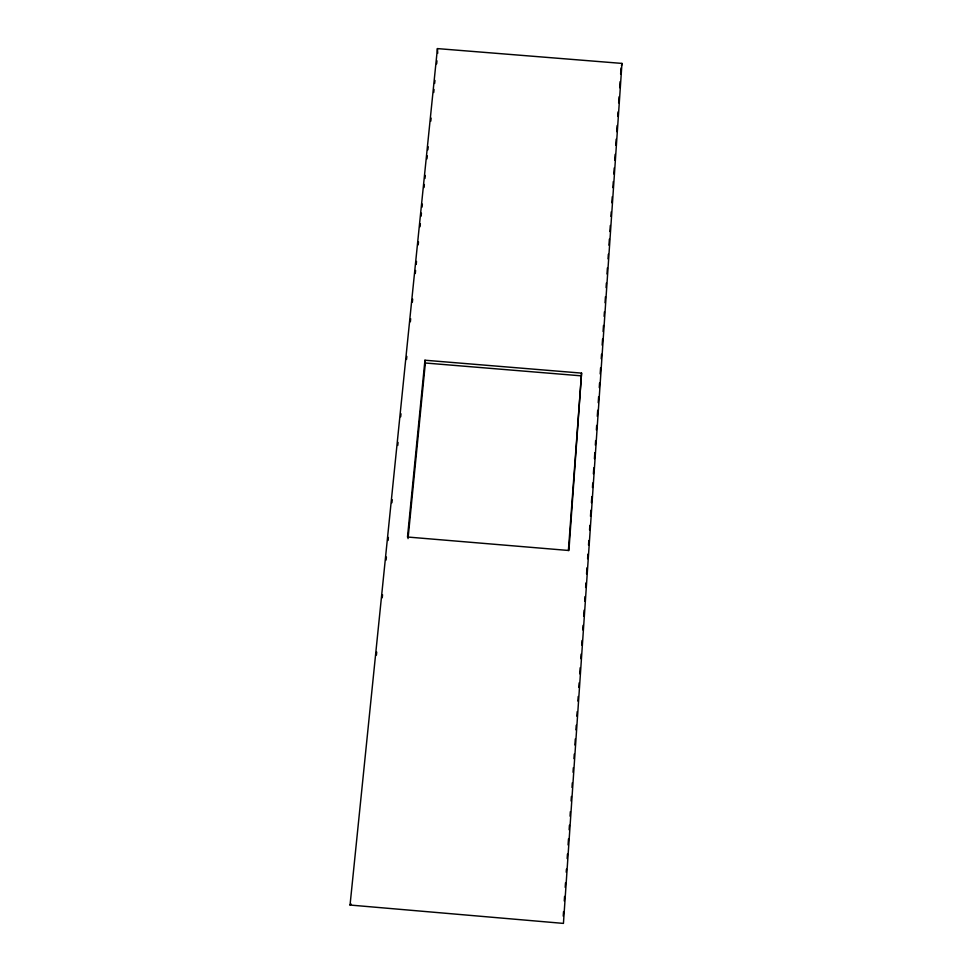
<?xml version="1.0" encoding="UTF-8"?>
<svg xmlns="http://www.w3.org/2000/svg" width="972" height="972" viewBox="0 0 972 972"><rect width="100%" height="100%" fill="white"/><g stroke="black" fill="none" stroke-linecap="round" stroke-linejoin="round"><path stroke-width="1.46" d="M563.238 916.134L563.541 911.59M564.27 900.983L564.574 896.439M565.194 887.351L565.51 882.807M566.226 872.212L566.433 869.175M567.162 858.58L567.466 854.036M568.085 844.947L568.499 838.885M569.118 829.796L569.434 825.252M570.054 816.176L570.357 811.632M571.086 801.025L571.39 796.481M572.01 787.393L572.314 782.849M573.043 772.254L573.346 767.71M573.966 758.622L574.282 754.078M574.902 744.989L575.315 738.927M575.934 729.838L576.238 725.294M576.858 716.206L577.174 711.674M577.89 701.067L578.206 696.523M578.826 687.435L579.13 682.891M579.749 673.803L580.163 667.752M580.782 658.664L581.098 654.12M581.718 645.031L582.021 640.487M582.75 629.88L583.054 625.336M583.674 616.248L584.087 610.197M584.707 601.109L585.01 596.565M585.63 587.477L585.946 582.933M586.566 573.845L586.979 567.794M587.598 558.706L587.902 554.162M588.522 545.073L588.838 540.529M589.554 529.922L589.87 525.378M590.49 516.29L590.903 510.239M591.413 502.67L591.827 496.607M592.446 487.519L592.762 482.975M593.382 473.886L593.795 467.836M594.414 458.748L594.828 452.685M595.338 445.115L595.654 440.571M596.371 429.964L596.674 425.42M597.294 416.332L597.707 410.281M598.23 402.7L598.643 396.649M599.262 387.561L599.566 383.017M600.186 373.928L600.599 367.866M601.218 358.79L601.534 354.245M602.154 345.157L602.567 339.094M603.077 331.525L603.49 325.462M604.11 316.374L604.426 311.83M605.046 302.742L605.459 296.691M606.078 287.603L606.382 283.059M607.002 273.97L607.415 267.908M608.035 258.831L608.351 254.287M608.958 245.199L609.371 239.136M609.894 231.567L610.307 225.504M610.926 216.416L611.23 211.872M611.85 202.784L612.263 196.733M612.882 187.645L613.296 181.582M613.818 174.012L614.231 167.949M614.741 160.38L615.155 154.329M615.774 145.241L616.187 139.178M616.71 131.609L617.123 125.546M617.742 116.458L618.046 111.914M618.666 102.825L619.079 96.775M619.699 87.687L620.112 81.624M620.634 74.054L621.035 67.991M621.958 63.411L563.432 923.4L350.042 905.041L437.424 48.6L621.958 63.411L621.497 65.707M568.401 550.517L581.572 373.114L424.946 360.223L407.499 537.018L568.912 550.504L581.572 373.114M408.033 538.634L425.347 363.006L424.946 360.223M376.407 655.092L376.711 652.078M382.239 597.78L382.555 594.767M386.078 560.066L386.394 557.053M388.083 540.456L388.387 537.443M391.923 502.755L392.226 499.742M397.767 445.443L398.07 442.418M400.683 416.781L400.986 413.768M406.527 359.458L406.831 356.445M410.366 321.756L410.67 318.743M412.359 302.146L412.675 299.133M415.287 273.484L415.591 270.471M416.21 264.445L416.514 261.419M418.203 244.835L418.507 241.809M420.05 226.731L420.354 223.718M421.119 216.173L421.435 213.16M422.042 207.121L422.358 204.108M424.047 187.511L424.351 184.498M424.971 178.459L425.274 175.446M426.963 158.861L427.267 155.836M427.887 149.81L428.19 146.784M430.803 121.148L431.118 118.134M433.731 92.486L434.034 89.473M434.642 83.446L434.958 80.421M436.647 63.836L436.95 60.811M350.042 905.041L351.05 903.972M425.347 363.006L580.892 375.812M437.424 48.6L437.716 53.278"/></g></svg>
